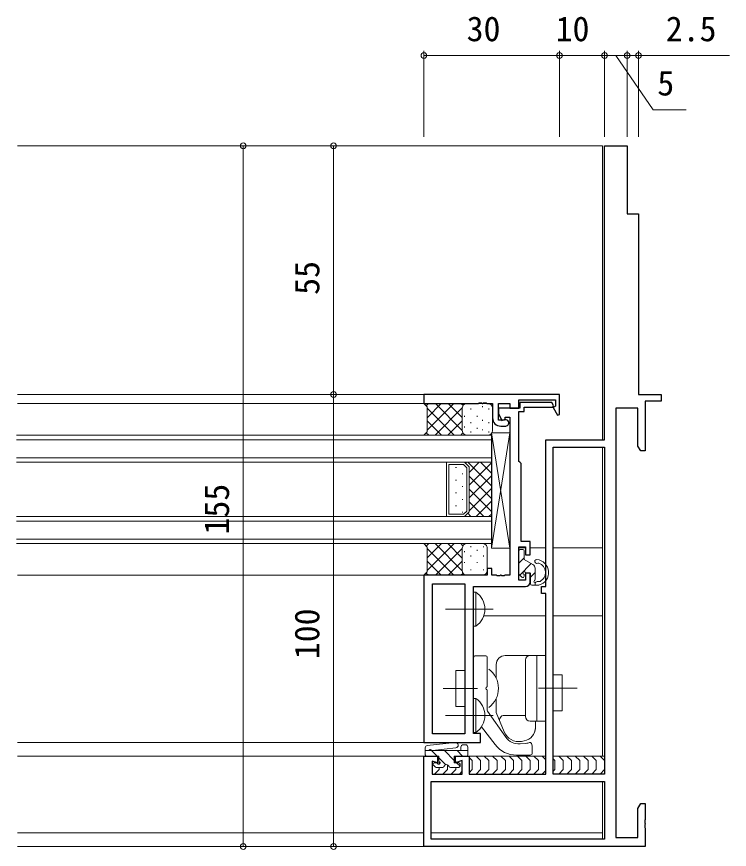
# Model space of a CAD drawing. Units: millimetres, scale not verified. Extents: x -793 to 793, y -564 to 564.
# Drawn here: x 245 to 402.8, y -32 to 152.2 of the extents above; entities that cross this region are included whole.
import ezdxf
from ezdxf.enums import TextEntityAlignment as Align

# ---------------------------------------------------------------- set-up
doc = ezdxf.new("R2010")
doc.units = ezdxf.units.MM
doc.header["$LTSCALE"] = 2
doc.layers.add('0-2_YKK_11', color=134, linetype='Continuous')
for name, color, linetype, lineweight in [('0-3_YKK_12', 40, 'Continuous', 18), ('0-4_YKK_13', 120, 'Continuous', 18), ('0-6_YKK_D', 200, 'Continuous', 18)]:
    doc.layers.add(name, color=color, linetype=linetype, lineweight=lineweight)
doc.styles.add('ＭＳ ゴシック', font='')
doc.styles.get('ＭＳ ゴシック').set_extended_font_data('MS Gothic')

msp = doc.modelspace()

# ---------------------------------------------------------------- linework, layer by layer
at = {"layer": '0-2_YKK_11'}
msp.add_line((352.2, 61.6), (353.3, 61.6), dxfattribs=at)
for points in [[(377.7, 65.6), (377.7, -29.4), (382.57, -29.4), (382.57, -22.991), (383.2, -21.9), (384.2, -21.9), (384.2, -25.442), (384.08, -25.625), (384.08, -26.175), (384.2, -26.358), (384.2, -26.442), (384.08, -26.625), (384.08, -27.175), (384.2, -27.358), (384.2, -31.4), (335.2, -31.4), (335.2, -11.4), (338.2, -11.4), (338.2, -12.9), (337, -12.51), (337, -15.4), (343.7, -15.4), (343.7, -12.413), (342.2, -12.9), (342.2, -11.4), (345.2, -11.4), (345.2, -15.4), (362.2, -15.4), (362.2, 24.6), (361.2, 24.6), (361.2, 26.1), (362.2, 26.1), (362.2, 58.6), (375.2, 58.6), (375.2, 123.6), (380.2, 123.6), (380.2, 108.6), (382.7, 108.6), (382.7, 68.6), (387.7, 68.6)], [(365.2, 68.6), (335.2, 68.6), (335.2, 66.6), (347.242, 66.6), (347.425, 66.72), (347.975, 66.72), (348.158, 66.6), (348.242, 66.6), (348.425, 66.72), (348.975, 66.72), (349.158, 66.6), (350.4, 66.6), (350.4, 63.4)], [(352.995, 62.93), (352.864, 62.9), (351.7, 62.9), (351.7, 66.6), (354.2, 66.6), (354.2, 65.6), (356.2, 65.6), (356.2, 67.4), (364.3, 67.4), (364.3, 66.017), (363.79, 65.722), (364.755, 64.051), (365.2, 64.17), (365.2, 68.6)], [(387.7, 68.6), (387.7, 67.1), (384.2, 67.1), (384.2, 56.1), (383.2, 56.1), (382.57, 57.191), (382.57, 65.6), (377.7, 65.6)], [(358.7, 27.1), (358.7, 29.1), (357.7, 29.1), (357.7, 27.5), (356.2, 27.5), (356.2, 34.9), (357.7, 34.9), (357.7, 33.1), (358.7, 33.1), (358.7, 36.1), (356.7, 36.1), (356.7, 53.3), (356.4, 53.6), (356.2, 53.8), (356.2, 64.8), (357.4, 64.8), (357.4, 65.8), (363.727, 65.8), (363.923, 66.14), (363.542, 66.8), (356.4, 66.8), (356.4, 65.6), (351.7, 65.6), (351.7, 64.4), (352.435, 62.824), (353.2, 63.103), (353.2, 63.6), (354.2, 63.6), (354.2, 28.6), (353.158, 28.6), (352.975, 28.48), (352.425, 28.48), (352.242, 28.6), (352.158, 28.6), (351.975, 28.48), (351.425, 28.48), (351.242, 28.6), (350.2, 28.6), (350.2, 30.1), (349.2, 30.1)], [(349.2, 30.1), (349.2, 28.6), (335.2, 28.6)], [(335.2, 28.6), (335.2, -8.4), (347.7, -8.4), (347.7, -6.4), (346.2, -6.4), (346.2, 26.1), (357.7, 26.1)]]:
    msp.add_lwpolyline(points, dxfattribs=at)
for points in [[(363.83, -15.4), (363.83, 56.97), (375.2, 56.97), (375.2, -15.4)], [(337.13, -6.47), (337.13, 26.67), (344.27, 26.67), (344.27, -6.47)], [(336.83, -17.03), (375.2, -17.03), (375.2, -29.77), (336.83, -29.77)]]:
    msp.add_lwpolyline(points, close=True, dxfattribs=at)
for centre, radius, start, end in [((352.2, 63.4), 1.8, 180.00001, 269.99999), ((353.3, 62.3), 0.7, 270.00002, 115.84192), ((357.7, 27.1), 1, 270.00001, 359.99999)]:
    msp.add_arc(centre, radius, start, end, dxfattribs=at)
at = {"layer": '0-3_YKK_12'}
for p, q in [((374.7, 123.6), (245.2, 123.6)), ((374.7, 123.6), (374.7, 58.6)), ((335.5, 68.6), (245.2, 68.6)), ((335.483, 66.6), (245.2, 66.6)), ((350.2, 58.6), (245.038, 58.6)), ((374.7, 56.97), (374.7, -11.4)), ((245.038, 54.6), (350.2, 54.6)), ((340.2, 41.6), (340.2, 53.6)), ((344.405, 53.396), (344.609, 53.6)), ((350.2, 48.32), (344.92, 53.6)), ((345.2, 51.363), (347.438, 53.6)), ((345.2, 48.534), (350.2, 53.534)), ((350.2, 51.149), (347.748, 53.6)), ((342.227, 52.467), (342.427, 52.467)), ((340.7, 51.052), (340.812, 51.052)), ((343.642, 51.052), (343.842, 51.052)), ((345.2, 45.706), (350.2, 50.706)), ((350.2, 45.492), (345.2, 50.492)), ((340.7, 48.222), (340.812, 48.222)), ((342.227, 49.637), (342.427, 49.637)), ((343.642, 48.222), (343.842, 48.222)), ((342.227, 46.807), (342.427, 46.807)), ((345.2, 42.877), (350.2, 47.878)), ((350.2, 42.663), (345.2, 47.663)), ((340.7, 45.392), (340.812, 45.392)), ((343.642, 45.392), (343.842, 45.392)), ((348.435, 41.6), (345.2, 44.835)), ((346.752, 41.6), (350.2, 45.049)), ((340.7, 42.562), (340.812, 42.562)), ((342.227, 43.977), (342.427, 43.977)), ((343.642, 42.562), (343.842, 42.562)), ((350.2, 40.6), (245.038, 40.6)), ((345.606, 41.6), (344.903, 42.303)), ((349.58, 41.6), (350.2, 42.221)), ((245.038, 36.6), (350.2, 36.6)), ((356.205, 34.668), (357.695, 34.668)), ((358.7, 34.668), (362.2, 34.668)), ((363.83, 34.668), (374.7, 34.668)), ((335.5, 28.601), (245.2, 28.601)), ((348.444, 19.6), (362.2, 19.6)), ((363.83, 19.6), (374.7, 19.6)), ((335.5, -8.4), (245.2, -8.4)), ((335.5, -11.4), (245.2, -11.4)), ((344.9, -11.4), (362.2, -11.4)), ((363.83, -11.4), (374.7, -11.4)), ((374.7, -17.03), (374.7, -29.77)), ((335.2, -28.4), (245.2, -28.4)), ((374.7, -28.4), (336.83, -28.4)), ((374.7, -31.4), (245.2, -31.4))]:
    msp.add_line(p, q, dxfattribs=at)
for points in [[(245.038, 59.6), (350.2, 59.6), (350.2, 53.6), (245.038, 53.6)], [(340.7, 42.1), (340.7, 53.1), (343.993, 53.1), (344.7, 52.393), (344.7, 42.808)], [(340.7, 42.1), (343.993, 42.1), (344.7, 42.808)], [(245.038, 41.6), (350.2, 41.6), (350.2, 35.6), (245.038, 35.6)]]:
    msp.add_lwpolyline(points, dxfattribs=at)
msp.add_lwpolyline([(350.2, 53.6), (344.2, 53.6), (345.2, 52.6), (345.2, 42.6), (344.2, 41.6), (350.2, 41.6)], close=True, dxfattribs=at)
at = {"layer": '0-4_YKK_13'}
for p, q in [((336.199, 66.6), (335.7, 66.1)), ((341.856, 66.6), (335.95, 60.694)), ((339.028, 66.6), (335.964, 63.536)), ((343.703, 60.642), (337.744, 66.6)), ((343.7, 63.473), (340.573, 66.6)), ((343.86, 66.142), (343.401, 66.6)), ((343.7, 66.6), (349.4, 66.6)), ((344.685, 66.6), (344.685, 66.6)), ((341.916, 59.6), (335.95, 65.566)), ((343.7, 65.615), (337.685, 59.6)), ((343.703, 60.6), (343.7, 65.6)), ((345.567, 65.291), (345.567, 65.491)), ((348.165, 65.788), (348.165, 65.988)), ((349.567, 65.291), (349.567, 65.491)), ((350.4, 65.6), (350.4, 60.6)), ((339.087, 59.6), (335.95, 62.738)), ((343.7, 62.787), (340.514, 59.6)), ((344.152, 63.676), (344.152, 63.876)), ((346.982, 63.676), (346.982, 63.876)), ((348.165, 62.758), (348.165, 62.958)), ((344.152, 61.294), (344.152, 61.494)), ((345.567, 62.261), (345.567, 62.461)), ((346.982, 60.996), (346.982, 61.196)), ((348.165, 60.684), (348.165, 60.884)), ((349.567, 62.261), (349.567, 62.461)), ((335.203, 59.6), (344.703, 59.6)), ((336.259, 59.6), (335.731, 60.128)), ((343.839, 60.097), (343.342, 59.6)), ((349.403, 59.6), (344.703, 59.6)), ((345.567, 60.187), (345.567, 60.387)), ((349.567, 60.208), (349.567, 60.408)), ((354.2, 60.1), (350.196, 34.6)), ((350.196, 60.1), (354.2, 34.6)), ((335.203, 35.6), (344.703, 35.6)), ((336.259, 35.6), (335.731, 35.072)), ((341.916, 35.6), (335.95, 29.635)), ((339.087, 35.6), (335.95, 32.463)), ((343.7, 29.585), (337.685, 35.6)), ((343.7, 32.414), (340.513, 35.6)), ((343.839, 35.104), (343.342, 35.6)), ((348.233, 35.6), (344.703, 35.6)), ((345.567, 35.014), (345.567, 34.814)), ((341.856, 28.601), (335.95, 34.507)), ((343.703, 34.559), (337.745, 28.601)), ((343.703, 34.6), (343.7, 29.601)), ((344.152, 33.907), (344.152, 33.707)), ((346.982, 34.205), (346.982, 34.005)), ((348.397, 34.993), (348.397, 34.793)), ((349.231, 29.601), (349.231, 34.601)), ((356.201, 34), (356.201, 29)), ((356.216, 34.093), (356.408, 34.286)), ((357.101, 34.3), (356.501, 34.3)), ((339.028, 28.601), (335.964, 31.664)), ((343.7, 31.728), (340.573, 28.601)), ((344.152, 31.525), (344.152, 31.325)), ((345.567, 32.94), (345.567, 32.74)), ((346.982, 31.525), (346.982, 31.325)), ((348.397, 32.94), (348.397, 32.74)), ((356.201, 31.25), (357.401, 32.45)), ((345.567, 29.91), (345.567, 29.71)), ((348.397, 29.91), (348.397, 29.71)), ((356.428, 28.649), (358.972, 31.193)), ((359.801, 27.661), (359.801, 30.137)), ((336.199, 28.601), (335.7, 29.1)), ((343.86, 29.059), (343.401, 28.601)), ((343.7, 28.601), (348.231, 28.601)), ((344.685, 28.601), (344.685, 28.601)), ((356.289, 28.788), (356.889, 28.188)), ((357.401, 28.4), (357.401, 28.8)), ((358.801, 28.193), (359.801, 29.193)), ((359.101, 26.4), (360.537, 26.4)), ((359.801, 26.95), (359.801, 26.4)), ((360.673, 27.2), (360.262, 27.2)), ((346.709, 24.851), (346.2, 24.851)), ((346.2, 24.851), (346.2, 17.351)), ((350.56, 21.101), (340.01, 21.101)), ((346.2, 10.499), (346.2, -3.401)), ((348.9, 10.799), (346.5, 10.799)), ((349.2, 4.057), (349.2, 10.499)), ((360.2, 10.849), (353.2, 10.849)), ((357.7, 9.849), (357.7, -2.651)), ((351.2, 8.849), (351.2, 5.846)), ((339.476, 3.549), (347.064, 3.549)), ((349.2, -1.149), (349.2, 3.14)), ((360.536, 3.599), (369.124, 3.599)), ((346.709, 1.35), (346.2, 1.35)), ((346.2, 1.35), (346.2, -6.15)), ((351.2, 1.351), (351.2, -1.776)), ((353.333, -7.209), (349.29, -1.436)), ((351.2, -1.776), (352.966, -6.041)), ((350.56, -2.4), (340.01, -2.4)), ((357.7, -2.401), (352.956, -2.401)), ((359.9, -5.086), (359.9, -3.651)), ((347.928, -4.929), (350.94, -8.854)), ((335.948, -9.061), (342.11, -8.413)), ((344.4, -8.9), (343.9, -8.9)), ((357.755, -8.591), (356.472, -8.691)), ((356.808, -8.148), (357.421, -8.04)), ((359.182, -9.148), (358.982, -8.599)), ((335.5, -11.1), (335.5, -9.558)), ((335.5, -10.2), (344.9, -10.2)), ((338.104, -11.4), (336.904, -10.2)), ((337.104, -10.146), (342.236, -9.607)), ((341.9, -12.367), (339.733, -10.2)), ((343.761, -11.4), (342.561, -10.2)), ((343.4, -10.2), (343.4, -9.4)), ((344.9, -11.1), (344.9, -9.4)), ((359.2, -10.701), (359.2, -9.251)), ((338.5, -11.4), (335.8, -11.4)), ((338.2, -12.033), (338.5, -12.333)), ((338.5, -12.38), (338.5, -11.4)), ((340.029, -13.325), (338.5, -11.795)), ((338.567, -12.57), (338.567, -13.277)), ((341.9, -11.4), (344.6, -11.4)), ((341.9, -12.9), (341.9, -11.4)), ((341.9, -12.067), (342.2, -12.367)), ((342.234, -12.625), (342.234, -12.901)), ((362.2, -11.4), (344.9, -11.4)), ((355.7, -11.201), (358.7, -11.201)), ((361.4, -11.4), (362.2, -12.2)), ((375.2, -11.4), (363.83, -11.4)), ((337.688, -13.812), (337.288, -13.412)), ((337.98, -12.9), (337.5, -12.9)), ((339.351, -13.9), (337.9, -13.9)), ((342.9, -13.9), (341.049, -13.9)), ((342.9, -12.9), (341.9, -12.9)), ((343.194, -13.661), (342.433, -12.9)), ((343.2, -13.2), (343.2, -13.6)), ((362.2, -14.6), (361.4, -15.4)), ((343.7, -14.767), (343.067, -15.4))]:
    msp.add_line(p, q, dxfattribs=at)
for points in [[(344.7, 66.6), (335.2, 66.6), (335.95, 65.85), (335.95, 60.348), (335.203, 59.6)], [(344.7, 28.601), (335.2, 28.601), (335.95, 29.351), (335.95, 34.853), (335.203, 35.6)], [(359.301, 31.003), (357.401, 32.1), (357.401, 34)], [(357.701, 29.1), (358.801, 29.1), (358.801, 26.7)], [(346.709, 24.851), (346.709, 17.351), (346.2, 17.351)], [(358.7, -3.651), (360.2, -3.651), (360.2, 10.849)], [(360.2, -3.651), (362.2, -3.651), (362.2, 10.849), (360.2, 10.849)], [(346.709, 1.35), (346.709, -6.15), (346.2, -6.15)], [(345.2, -11.7), (345.9, -12.4), (345.9, -14.4), (345.2, -15.1)], [(346.734, -11.4), (347.734, -12.4), (347.734, -14.4), (346.734, -15.4)], [(348.567, -11.4), (349.567, -12.4), (349.567, -14.4), (348.567, -15.4)], [(350.4, -11.4), (351.4, -12.4), (351.4, -14.4), (350.4, -15.4)], [(352.234, -11.4), (353.234, -12.4), (353.234, -14.4), (352.234, -15.4)], [(354.067, -11.4), (355.067, -12.4), (355.067, -14.4), (354.067, -15.4)], [(355.9, -11.4), (356.9, -12.4), (356.9, -14.4), (355.9, -15.4)], [(357.734, -11.4), (358.734, -12.4), (358.734, -14.4), (357.734, -15.4)], [(359.567, -11.4), (360.567, -12.4), (360.567, -14.4), (359.567, -15.4)], [(363.83, -12.03), (364.2, -12.4), (364.2, -14.4), (363.83, -14.77)], [(365.033, -11.4), (366.033, -12.4), (366.033, -14.4), (365.033, -15.4)], [(366.867, -11.4), (367.867, -12.4), (367.867, -14.4), (366.867, -15.4)], [(368.7, -11.4), (369.7, -12.4), (369.7, -14.4), (368.7, -15.4)], [(370.533, -11.4), (371.533, -12.4), (371.533, -14.4), (370.533, -15.4)], [(372.367, -11.4), (373.367, -12.4), (373.367, -14.4), (372.367, -15.4)], [(374.2, -11.4), (375.2, -12.4), (375.2, -14.4), (374.2, -15.4)], [(338.567, -13.901), (338.567, -14.4), (337.567, -15.4)], [(340.4, -13.335), (340.4, -14.4), (339.4, -15.4)], [(342.234, -13.901), (342.234, -14.4), (341.234, -15.4)]]:
    msp.add_lwpolyline(points, dxfattribs=at)
for points in [[(350.196, 60.1), (354.2, 60.1), (354.2, 34.6), (350.196, 34.6)], [(342.27, -0.451), (344.27, -0.451), (344.27, 7.549), (342.27, 7.549)], [(363.83, 6.599), (365.83, 6.599), (365.83, -1.401), (363.83, -1.401)]]:
    msp.add_lwpolyline(points, close=True, dxfattribs=at)
for centre, radius, start, end in [((344.7, 65.6), 1, 90, 180), ((344.7, 65.6), 1, 90, 180), ((349.4, 65.6), 1, 0, 90), ((344.703, 60.6), 1, 180, 270), ((349.4, 60.6), 1, 270, 0), ((344.703, 34.6), 1, 90.00015, 180.00015), ((348.231, 34.601), 1, 0.00015, 90.00015), ((356.501, 34), 0.3, 90, 180), ((357.101, 34), 0.3, 360, 90), ((360.165, 31.65), 0.45, 83.8175, 300.29584), ((359.901, 29.215), 2.9, 285.36215, 83.8175), ((344.7, 29.601), 1, 180.00015, 270.00015), ((344.7, 29.601), 1, 180.00015, 270.00015), ((348.231, 29.601), 1, 270.00015, 0.00015), ((358.801, 30.137), 1, 0, 60), ((360.543, 31.003), 0.3, 70.24482, 120.29584), ((359.901, 29.215), 2.2, 297.03425, 70.24482), ((356.501, 29), 0.3, 180, 225), ((357.101, 28.4), 0.3, 225, 0), ((357.401, 29.1), 0.3, 360, 270), ((359.501, 27.661), 0.3, 303.05573, 0), ((359.101, 26.7), 0.3, 180, 270), ((359.801, 27.2), 0.25, 123.05573, 326.94427), ((360.262, 26.9), 0.3, 90, 146.94427), ((360.537, 26.9), 0.5, 270, 285.36215), ((360.673, 27.7), 0.5, 270, 297.03425), ((344.173, 21.101), 4.527, 304.06671, 55.93329), ((346.5, 10.499), 0.3, 90, 180), ((348.9, 10.499), 0.3, 0, 90), ((353.2, 8.849), 2, 90, 180), ((358.7, 9.849), 1, 90, 180), ((346.4, 3.599), 5.3, 306.68934, 53.31066), ((349.2, 3.599), 0.3, 113.57818, 246.42182), ((349, 4.057), 0.2, 293.57818, 360), ((349, 3.14), 0.2, 360, 66.42182), ((344.173, -2.4), 4.527, 304.06671, 55.93329), ((349.7, -1.149), 0.5, 180, 215), ((352.956, -3.401), 1, 90, 202.5), ((358.7, -2.651), 1, 180, 270), ((356.9, -5.086), 3, 280, 0), ((356.9, -5.086), 3, 338.16684, 0), ((356.2, -4.701), 3.5, 202.5, 280), ((356.2, -5.201), 3.5, 215, 274.45521), ((336, -9.558), 0.5, 95.99701, 180), ((342.173, -9.01), 0.6, 275.99701, 95.99701), ((343.9, -9.4), 0.5, 90, 180), ((344.4, -9.4), 0.5, 0, 90), ((355.7, -5.201), 6, 217.5, 270), ((357.483, -5.101), 3.5, 274.45521, 288.67172), ((358.7, -8.701), 0.3, 20, 108.67172), ((358.9, -9.251), 0.3, 0, 20), ((336.593, -10.209), 0.3, 37.01073, 178.28661), ((337.073, -9.847), 0.3, 217.01073, 275.99701), ((358.7, -10.701), 0.5, 270, 0), ((335.8, -11.1), 0.3, 180, 270), ((338.5, -12.9), 0.3, 210, 60), ((338.8, -12.38), 0.3, 180, 240), ((344.6, -11.1), 0.3, 270, 0), ((337.5, -13.2), 0.3, 90, 225), ((337.9, -13.6), 0.3, 225, 270), ((337.98, -13.2), 0.3, 30, 90), ((339.351, -13.6), 0.3, 270, 340.52878), ((340.2, -13.9), 0.6, 19.47122, 160.52878), ((341.049, -13.6), 0.3, 199.47122, 270), ((342.9, -13.2), 0.3, 0, 90), ((342.9, -13.6), 0.3, 270, 0)]:
    msp.add_arc(centre, radius, start, end, dxfattribs=at)
at = {"layer": '0-6_YKK_D'}
for p, q in [((335.2, 125.6), (335.2, 144.6)), ((365.2, 125.6), (365.2, 144.6)), ((365.2, 125.6), (365.2, 144.6)), ((375.2, 125.6), (375.2, 144.6)), ((375.2, 125.6), (375.2, 144.6)), ((380.2, 125.6), (380.2, 144.6)), ((380.2, 125.6), (380.2, 144.6)), ((382.7, 125.6), (382.7, 144.6)), ((335.2, 143.6), (365.2, 143.6)), ((365.2, 143.6), (375.2, 143.6)), ((375.2, 143.6), (380.2, 143.6)), ((380.2, 143.6), (377.65, 143.6)), ((380.2, 143.6), (382.7, 143.6)), ((382.7, 143.6), (402.817, 143.6)), ((295.2, 123.6), (295.2, -31.4)), ((315.2, 68.6), (315.2, 123.6)), ((315.2, 68.6), (315.2, -31.4))]:
    msp.add_line(p, q, dxfattribs=at)
msp.add_lwpolyline([(377.7, 143.6), (385.923, 131.6), (393.27, 131.6)], dxfattribs=at)
for centre in [(335.2, 143.6), (365.2, 143.6), (365.2, 143.6), (375.2, 143.6), (375.2, 143.6), (380.2, 143.6), (380.2, 143.6), (382.7, 143.6), (295.2, 123.6), (315.2, 123.6), (315.2, 68.6), (315.2, 68.6), (295.2, -31.4), (315.2, -31.4)]:
    msp.add_circle(centre, 0.637, dxfattribs=at)

# ---------------------------------------------------------------- texts
at = {"layer": '0-6_YKK_D', "style": 'ＭＳ ゴシック'}
for s, p in [('30', (344.66, 145.1)), ('10', (364.362, 145.1)), ('2.5', (388.746, 145.1)), ('5', (386.869, 133.1))]:
    msp.add_text(s, height=5.499, dxfattribs=at).set_placement(p, align=Align.BOTTOM_LEFT)
for s, p in [('55', (313.7, 90.645)), ('155', (293.7, 37.62)), ('100', (313.7, 10.035))]:
    msp.add_text(s, height=5.499, rotation=90, dxfattribs=at).set_placement(p, align=Align.BOTTOM_LEFT)

doc.saveas('drawing.dxf')
